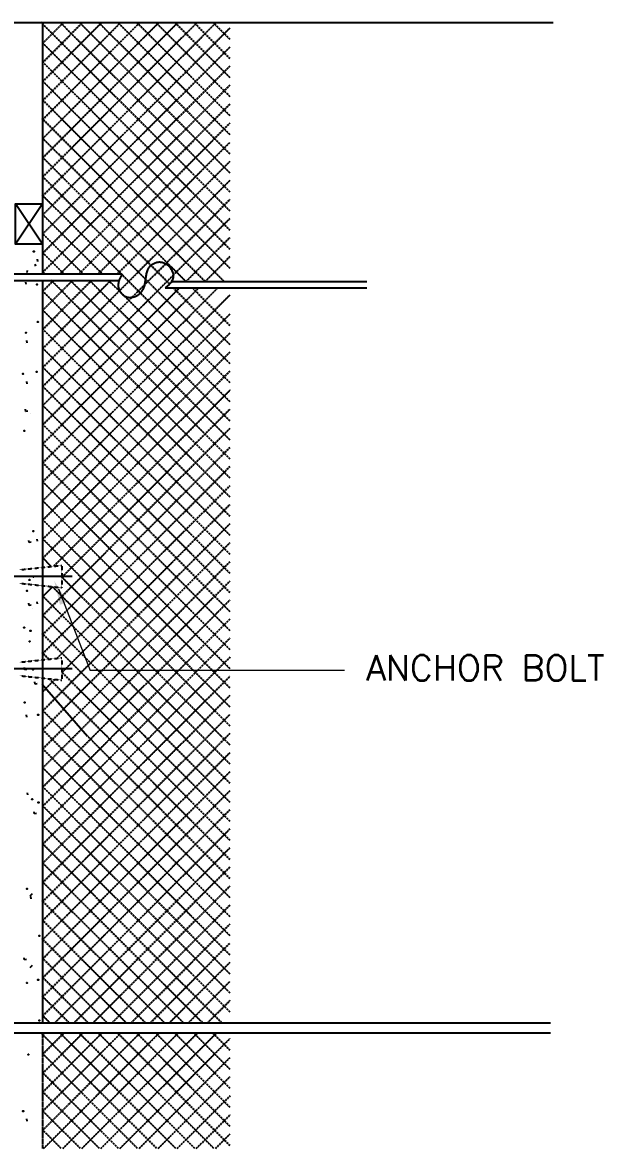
# Model space of a CAD drawing. Header units: inches. Extents: x -1249499 to 290957, y -589671 to 1013543.
# Drawn here: x -889821 to -889411, y 251000 to 251795 of the extents above; entities that cross this region are included whole.
import ezdxf

# ---------------------------------------------------------------- set-up
doc = ezdxf.new("R2010")
doc.units = ezdxf.units.IN
doc.header["$MEASUREMENT"] = 0
for name, pattern in [('CEN2', [4.3, 4, -0.15, 0, -0.15]), ('CENTER', [2, 1.25, -0.25, 0.25, -0.25]), ('HIDDEN2', [0.1875, 0.125, -0.0625])]:
    doc.linetypes.add(name, pattern=pattern)
for name, color, linetype in [('11', 13, 'CENTER'), ('2', 3, 'Continuous'), ('3', 2, 'Continuous'), ('31', 54, 'Continuous'), ('5', 5, 'Continuous'), ('9', 9, 'Continuous')]:
    doc.layers.add(name, color=color, linetype=linetype)
doc.layers.add('8', color=8, linetype='Continuous', lineweight=5)
doc.styles.add('HS', font='romans', dxfattribs={"bigfont": 'hs'})

msp = doc.modelspace()

# ---------------------------------------------------------------- linework, layer by layer
at = {"layer": '11'}
for p, q in [((-889674.72, 251661.98), (-889807.97, 251795.23)), ((-889807.23, 251766.85), (-889778.85, 251795.23)), ((-889807.23, 251753.39), (-889765.39, 251795.23)), ((-889807.23, 251672.57), (-889684.57, 251795.23)), ((-889807.23, 251739.92), (-889751.92, 251795.23)), ((-889807.23, 251726.45), (-889738.45, 251795.23)), ((-889807.23, 251712.98), (-889724.98, 251795.23)), ((-889807.23, 251699.51), (-889711.51, 251795.23)), ((-889807.23, 251686.04), (-889698.04, 251795.23)), ((-889807.23, 251780.32), (-889792.32, 251795.23)), ((-889807.23, 251659.1), (-889674.72, 251791.61)), ((-889674.72, 251675.45), (-889794.5, 251795.23)), ((-889674.72, 251688.91), (-889781.04, 251795.23)), ((-889674.72, 251702.38), (-889767.57, 251795.23)), ((-889674.72, 251715.85), (-889754.1, 251795.23)), ((-889674.72, 251729.32), (-889740.63, 251795.23)), ((-889674.72, 251742.79), (-889727.16, 251795.23)), ((-889674.72, 251756.26), (-889713.69, 251795.23)), ((-889674.72, 251769.73), (-889700.22, 251795.23)), ((-889674.72, 251783.19), (-889686.75, 251795.23)), ((-889674.72, 251648.51), (-889807.23, 251781.01)), ((-889807.23, 251645.64), (-889674.72, 251778.14)), ((-889674.72, 251635.04), (-889807.23, 251767.55)), ((-889807.23, 251632.17), (-889674.72, 251764.67)), ((-889674.72, 251621.57), (-889807.23, 251754.08)), ((-889807.23, 251618.7), (-889674.72, 251751.2)), ((-889674.72, 251742.79), (-889676.95, 251745.01)), ((-889679.04, 251612.42), (-889807.23, 251740.61)), ((-889794.72, 251617.74), (-889674.72, 251737.74)), ((-889692.51, 251612.42), (-889807.23, 251727.14)), ((-889781.25, 251617.74), (-889674.72, 251724.27)), ((-889705.98, 251612.42), (-889807.23, 251713.67)), ((-889767.78, 251617.74), (-889674.72, 251710.8)), ((-889717.42, 251610.4), (-889807.23, 251700.2)), ((-889754.31, 251617.74), (-889674.72, 251697.33)), ((-889734.32, 251613.82), (-889807.23, 251686.73)), ((-889739.54, 251619.04), (-889674.72, 251683.86)), ((-889751.7, 251617.74), (-889807.23, 251673.26)), ((-889720.24, 251624.87), (-889674.72, 251670.39)), ((-889765.17, 251617.74), (-889807.23, 251659.8)), ((-889714.92, 251616.73), (-889674.72, 251656.92)), ((-889778.64, 251617.74), (-889807.23, 251646.33)), ((-889705.76, 251612.42), (-889674.72, 251643.46)), ((-889792.11, 251617.74), (-889807.23, 251632.86)), ((-889692.29, 251612.42), (-889674.72, 251629.99)), ((-889739.54, 251605.58), (-889720.24, 251624.87)), ((-889805.58, 251617.74), (-889807.23, 251619.39)), ((-889807.23, 251551.36), (-889739.54, 251619.04)), ((-889807.23, 251524.42), (-889714.92, 251616.73)), ((-889674.72, 251540.76), (-889751.11, 251617.15)), ((-889807.23, 251564.82), (-889758.99, 251613.06)), ((-889807.23, 251605.23), (-889799.4, 251613.06)), ((-889807.23, 251591.76), (-889785.93, 251613.06)), ((-889807.23, 251578.29), (-889772.46, 251613.06)), ((-889807.23, 251510.95), (-889710.44, 251607.74)), ((-889807.23, 251497.48), (-889696.97, 251607.74)), ((-889807.23, 251484.01), (-889683.5, 251607.74)), ((-889674.72, 251486.88), (-889800.9, 251613.06)), ((-889674.72, 251500.35), (-889787.43, 251613.06)), ((-889674.72, 251513.82), (-889773.96, 251613.06)), ((-889674.72, 251527.29), (-889760.49, 251613.06)), ((-889674.72, 251554.23), (-889734.32, 251613.82)), ((-889674.72, 251567.7), (-889714.77, 251607.74)), ((-889674.72, 251581.16), (-889701.3, 251607.74)), ((-889674.72, 251473.41), (-889807.23, 251605.92)), ((-889807.23, 251537.89), (-889739.54, 251605.58)), ((-889807.23, 251470.54), (-889674.72, 251603.05)), ((-889674.72, 251459.95), (-889807.23, 251592.45)), ((-889807.23, 251457.07), (-889674.72, 251589.58)), ((-889674.72, 251446.48), (-889807.23, 251578.98)), ((-889807.23, 251443.61), (-889674.72, 251576.11)), ((-889674.72, 251433.01), (-889807.23, 251565.51)), ((-889807.23, 251430.14), (-889674.72, 251562.64)), ((-889674.72, 251419.54), (-889807.23, 251552.05)), ((-889807.23, 251416.67), (-889674.72, 251549.17)), ((-889674.72, 251406.07), (-889807.23, 251538.58)), ((-889799.2, 251411.23), (-889674.72, 251535.71)), ((-889674.72, 251392.6), (-889807.23, 251525.11)), ((-889793.43, 251403.53), (-889674.72, 251522.24)), ((-889674.72, 251379.13), (-889807.23, 251511.64)), ((-889807.23, 251376.26), (-889674.72, 251508.77)), ((-889674.72, 251365.66), (-889807.23, 251498.17)), ((-889807.23, 251362.79), (-889674.72, 251495.3)), ((-889674.72, 251352.2), (-889807.23, 251484.7)), ((-889807.23, 251349.32), (-889674.72, 251481.83)), ((-889674.72, 251338.73), (-889807.23, 251471.23)), ((-889796.89, 251346.19), (-889674.72, 251468.36)), ((-889674.72, 251325.26), (-889807.23, 251457.76)), ((-889793.43, 251336.19), (-889674.72, 251454.89)), ((-889674.72, 251311.79), (-889807.23, 251444.3)), ((-889798.51, 251317.64), (-889674.72, 251441.42)), ((-889674.72, 251298.32), (-889807.23, 251430.83)), ((-889792.24, 251310.44), (-889674.72, 251427.96)), ((-889785.97, 251303.24), (-889674.72, 251414.49)), ((-889681.03, 251291.17), (-889793.43, 251403.56)), ((-889779.7, 251296.04), (-889674.72, 251401.02)), ((-889694.5, 251291.17), (-889800.12, 251396.78)), ((-889707.97, 251291.17), (-889807.23, 251390.42)), ((-889771.11, 251291.17), (-889674.72, 251387.55)), ((-889721.44, 251291.17), (-889807.23, 251376.95)), ((-889757.64, 251291.17), (-889674.72, 251374.08)), ((-889734.91, 251291.17), (-889807.23, 251363.48)), ((-889744.17, 251291.17), (-889674.72, 251360.61)), ((-889802.79, 251345.58), (-889807.23, 251350.02)), ((-889730.7, 251291.17), (-889674.72, 251347.14)), ((-889748.38, 251291.17), (-889793.43, 251336.22)), ((-889804.78, 251324.84), (-889798.3, 251331.31)), ((-889761.85, 251291.17), (-889802.42, 251331.74)), ((-889717.23, 251291.17), (-889674.72, 251333.68)), ((-889807.23, 251322.39), (-889804.78, 251324.84)), ((-889703.76, 251291.17), (-889674.72, 251320.21)), ((-889807.23, 251308.92), (-889798.51, 251317.64)), ((-889807.23, 251295.45), (-889792.24, 251310.44)), ((-889674.72, 251177.1), (-889807.23, 251309.61)), ((-889690.29, 251291.17), (-889674.72, 251306.74)), ((-889807.23, 251281.98), (-889785.97, 251303.24)), ((-889674.72, 251163.63), (-889807.23, 251296.14)), ((-889807.23, 251268.51), (-889779.7, 251296.04)), ((-889807.23, 251187.7), (-889703.76, 251291.17)), ((-889807.23, 251201.17), (-889717.23, 251291.17)), ((-889807.23, 251214.64), (-889730.7, 251291.17)), ((-889807.23, 251174.23), (-889690.29, 251291.17)), ((-889807.23, 251160.76), (-889676.82, 251291.17)), ((-889807.23, 251228.11), (-889744.17, 251291.17)), ((-889807.23, 251241.58), (-889757.64, 251291.17)), ((-889807.23, 251255.04), (-889771.11, 251291.17)), ((-889674.72, 251190.57), (-889775.32, 251291.17)), ((-889674.72, 251204.04), (-889761.85, 251291.17)), ((-889674.72, 251217.51), (-889748.38, 251291.17)), ((-889674.72, 251230.98), (-889734.91, 251291.17)), ((-889674.72, 251244.45), (-889721.44, 251291.17)), ((-889674.72, 251257.92), (-889707.97, 251291.17)), ((-889674.72, 251271.38), (-889694.5, 251291.17)), ((-889674.72, 251284.85), (-889681.03, 251291.17)), ((-889676.82, 251291.17), (-889674.72, 251293.27)), ((-889674.72, 251150.17), (-889807.23, 251282.67)), ((-889807.23, 251147.29), (-889674.72, 251279.8)), ((-889674.72, 251136.7), (-889807.23, 251269.2)), ((-889807.23, 251133.83), (-889674.72, 251266.33)), ((-889674.72, 251123.23), (-889807.23, 251255.73)), ((-889807.23, 251120.36), (-889674.72, 251252.86)), ((-889674.72, 251109.76), (-889807.23, 251242.27)), ((-889807.23, 251106.89), (-889674.72, 251239.39)), ((-889674.72, 251096.29), (-889807.23, 251228.8)), ((-889807.23, 251093.42), (-889674.72, 251225.93)), ((-889680.72, 251088.82), (-889807.23, 251215.33)), ((-889798.36, 251088.82), (-889674.72, 251212.46)), ((-889694.18, 251088.82), (-889807.23, 251201.86)), ((-889784.89, 251088.82), (-889674.72, 251198.99)), ((-889707.65, 251088.82), (-889807.23, 251188.39)), ((-889771.43, 251088.82), (-889674.72, 251185.52)), ((-889721.12, 251088.82), (-889807.23, 251174.92)), ((-889757.96, 251088.82), (-889674.72, 251172.05)), ((-889734.59, 251088.82), (-889807.23, 251161.45)), ((-889744.49, 251088.82), (-889674.72, 251158.58)), ((-889748.06, 251088.82), (-889807.23, 251147.98)), ((-889731.02, 251088.82), (-889674.72, 251145.11)), ((-889761.53, 251088.82), (-889807.23, 251134.52)), ((-889717.55, 251088.82), (-889674.72, 251131.64)), ((-889775, 251088.82), (-889807.23, 251121.05)), ((-889704.08, 251088.82), (-889674.72, 251118.18)), ((-889788.46, 251088.82), (-889807.23, 251107.58)), ((-889690.61, 251088.82), (-889674.72, 251104.71)), ((-889801.93, 251088.82), (-889807.23, 251094.11)), ((-889807.23, 251066.48), (-889792.1, 251081.61)), ((-889807.23, 251012.61), (-889738.23, 251081.61)), ((-889807.23, 251026.08), (-889751.69, 251081.61)), ((-889807.23, 251039.54), (-889765.16, 251081.61)), ((-889807.23, 251053.01), (-889778.63, 251081.61)), ((-889807.23, 251079.95), (-889805.57, 251081.61)), ((-889806.35, 251000.01), (-889724.76, 251081.61)), ((-889713.13, 251000.01), (-889794.73, 251081.61)), ((-889792.89, 251000.01), (-889711.29, 251081.61)), ((-889699.66, 251000.01), (-889781.26, 251081.61)), ((-889779.42, 251000.01), (-889697.82, 251081.61)), ((-889686.19, 251000.01), (-889767.79, 251081.61)), ((-889765.95, 251000.01), (-889684.35, 251081.61)), ((-889674.72, 251002.01), (-889754.32, 251081.61)), ((-889674.72, 251015.48), (-889740.85, 251081.61)), ((-889674.72, 251028.95), (-889727.38, 251081.61)), ((-889674.72, 251042.42), (-889713.91, 251081.61)), ((-889674.72, 251055.88), (-889700.45, 251081.61)), ((-889674.72, 251069.35), (-889686.98, 251081.61)), ((-889726.6, 251000.01), (-889807.23, 251080.64)), ((-889752.48, 251000.01), (-889674.72, 251077.77)), ((-889740.07, 251000.01), (-889807.23, 251067.17)), ((-889739.01, 251000.01), (-889674.72, 251064.3)), ((-889753.54, 251000.01), (-889807.23, 251053.7)), ((-889725.54, 251000.01), (-889674.72, 251050.83)), ((-889767, 251000.01), (-889807.23, 251040.24)), ((-889712.07, 251000.01), (-889674.72, 251037.36)), ((-889780.47, 251000.01), (-889807.23, 251026.77)), ((-889698.6, 251000.01), (-889674.72, 251023.89)), ((-889793.94, 251000.01), (-889807.23, 251013.3)), ((-889685.14, 251000.01), (-889674.72, 251010.43))]:
    msp.add_line(p, q, dxfattribs=at)
at = {"layer": '11', "linetype": 'Continuous'}
msp.add_line((-889807.47, 251327.93), (-889775.46, 251291.17), dxfattribs=at)
at = {"layer": '2'}
for p, q in [((-889807.23, 251795.23), (-889807.23, 251617.74)), ((-889807.23, 251613.06), (-889807.23, 251088.82))]:
    msp.add_line(p, q, dxfattribs=at)
at = {"layer": '2', "linetype": 'CEN2'}
msp.add_line((-889807.23, 251081.61), (-889807.23, 251000.01), dxfattribs=at)
at = {"layer": '3'}
msp.add_line((-889815.83, 251519.06), (-889815.83, 251519.06), dxfattribs=at)
msp.add_lwpolyline([(-889807.23, 251638.62), (-889826.28, 251638.62), (-889826.28, 251667.19), (-889807.23, 251667.19)], close=True, dxfattribs=at)
at = {"layer": '31', "linetype": 'HIDDEN2'}
for p, q in [((-889823.17, 251408.72), (-889793.43, 251411.84)), ((-889793.43, 251411.84), (-889793.43, 251396.08)), ((-889823.17, 251399.2), (-889793.43, 251396.08)), ((-889823.17, 251343.44), (-889793.43, 251346.56)), ((-889793.43, 251346.56), (-889793.43, 251330.8)), ((-889823.17, 251333.92), (-889793.43, 251330.8))]:
    msp.add_line(p, q, dxfattribs=at)
at = {"layer": '5', "linetype": 'Continuous'}
for p, q in [((-890073.53, 251795.23), (-889446.84, 251795.23)), ((-890074.17, 251081.61), (-889448.72, 251081.61)), ((-890068.6, 251088.82), (-889448.72, 251088.82))]:
    msp.add_line(p, q, dxfattribs=at)
at = {"layer": '5'}
for p, q in [((-889807.23, 251638.62), (-889826.28, 251667.19)), ((-889807.23, 251667.19), (-889826.28, 251638.62)), ((-889811.94, 251623.13), (-889812.21, 251624.66)), ((-889810.37, 251626.48), (-889810.63, 251628.01)), ((-889909.81, 251617.74), (-889750.82, 251617.74)), ((-889817.95, 251620.2), (-889818.22, 251618.67)), ((-889909.81, 251613.06), (-889753.16, 251613.06)), ((-889818.66, 251610.38), (-889818.92, 251611.91)), ((-889720.61, 251607.74), (-889578.21, 251607.74)), ((-889715.94, 251612.42), (-889578.21, 251612.42)), ((-889819.47, 251568.42), (-889819.47, 251568.42)), ((-889817.88, 251569.08), (-889818.14, 251570.61)), ((-889817.95, 251540.06), (-889818.22, 251541.59)), ((-889818.92, 251520.54), (-889819.18, 251522.07)), ((-889817.51, 251520.78), (-889818.92, 251520.54)), ((-889816.47, 251427.91), (-889816.73, 251429.44)), ((-889815.06, 251428.15), (-889816.47, 251427.91)), ((-889810.64, 251428.91), (-889810.91, 251430.44)), ((-889800.92, 251411.05), (-889807.23, 251417.36)), ((-889807.23, 251389.73), (-889800.17, 251396.79)), ((-889816.47, 251383.56), (-889816.73, 251385.09)), ((-889815.06, 251383.8), (-889816.47, 251383.56)), ((-889810.64, 251384.56), (-889810.91, 251386.09)), ((-889814.18, 251381.19), (-889814.18, 251381.19)), ((-889819.66, 251338.13), (-889819.92, 251339.66)), ((-889818.25, 251338.37), (-889819.66, 251338.13)), ((-889812.24, 251328.02), (-889812.5, 251329.56)), ((-889810.83, 251328.27), (-889812.24, 251328.02)), ((-889818.18, 251304.72), (-889818.44, 251306.25)), ((-889817.56, 251249.67), (-889817.83, 251251.2)), ((-889812.85, 251236.35), (-889813.12, 251237.88)), ((-889811.45, 251236.59), (-889812.85, 251236.35)), ((-889815.75, 251178.45), (-889814.21, 251179.99)), ((-889815.15, 251176.37), (-889815.42, 251177.9)), ((-889819.82, 251133.21), (-889820.08, 251134.74)), ((-889818.41, 251133.45), (-889819.82, 251133.21)), ((-889815.75, 251127.94), (-889814.21, 251129.48)), ((-889817.9, 251019.3), (-889818.16, 251020.84))]:
    msp.add_line(p, q, dxfattribs=at)
at = {"layer": '5', "linetype": 'Continuous'}
msp.add_lwpolyline([(-889750.82, 251617.74), (-889753.01, 251613.42), (-889753.15, 251613.08), (-889753.27, 251612.73), (-889753.37, 251612.36), (-889753.45, 251611.97), (-889753.53, 251611.56), (-889753.59, 251611.13), (-889753.64, 251610.69), (-889753.67, 251610.25), (-889753.69, 251609.8), (-889753.69, 251609.35), (-889753.67, 251608.9), (-889753.63, 251608.46), (-889753.57, 251608.02), (-889753.48, 251607.59), (-889753.36, 251607.15), (-889753.21, 251606.71), (-889753.02, 251606.27), (-889752.79, 251605.81), (-889752.51, 251605.34), (-889752.19, 251604.87), (-889751.83, 251604.38), (-889751.42, 251603.9), (-889750.98, 251603.44), (-889750.51, 251603), (-889750.02, 251602.59), (-889749.51, 251602.22), (-889748.98, 251601.9), (-889748.44, 251601.64), (-889747.89, 251601.44), (-889747.34, 251601.28), (-889746.78, 251601.18), (-889746.22, 251601.11), (-889745.66, 251601.09), (-889745.1, 251601.1), (-889744.54, 251601.14), (-889743.99, 251601.21), (-889743.44, 251601.3), (-889742.9, 251601.42), (-889742.36, 251601.57), (-889741.83, 251601.74), (-889741.31, 251601.95), (-889740.8, 251602.19), (-889740.29, 251602.46), (-889739.8, 251602.76), (-889739.31, 251603.09), (-889738.84, 251603.45), (-889738.39, 251603.84), (-889737.95, 251604.25), (-889737.54, 251604.69), (-889737.15, 251605.15), (-889736.79, 251605.64), (-889736.46, 251606.14), (-889736.16, 251606.66), (-889735.88, 251607.21), (-889735.63, 251607.78), (-889735.41, 251608.37), (-889735.2, 251609), (-889735.02, 251609.64), (-889734.87, 251610.32), (-889734.73, 251611.03), (-889734.61, 251611.76), (-889734.5, 251612.51), (-889734.39, 251613.27), (-889734.29, 251614.04), (-889734.19, 251614.81), (-889734.07, 251615.58), (-889733.95, 251616.34), (-889733.81, 251617.08), (-889733.66, 251617.81), (-889733.49, 251618.51), (-889733.3, 251619.18), (-889733.09, 251619.83), (-889732.86, 251620.45), (-889732.62, 251621.03), (-889732.35, 251621.57), (-889732.06, 251622.07), (-889731.75, 251622.53), (-889731.42, 251622.95), (-889731.06, 251623.34), (-889730.69, 251623.71), (-889730.3, 251624.04), (-889729.88, 251624.34), (-889729.45, 251624.63), (-889729, 251624.89), (-889728.52, 251625.14), (-889728.04, 251625.36), (-889727.54, 251625.56), (-889727.02, 251625.72), (-889726.5, 251625.86), (-889725.97, 251625.98), (-889725.44, 251626.05), (-889724.9, 251626.1), (-889724.35, 251626.11), (-889723.81, 251626.08), (-889723.26, 251626.01), (-889722.72, 251625.91), (-889722.17, 251625.76), (-889721.63, 251625.57), (-889721.09, 251625.34), (-889720.56, 251625.06), (-889720.03, 251624.74), (-889719.51, 251624.38), (-889719, 251623.99), (-889718.51, 251623.57), (-889718.04, 251623.13), (-889717.59, 251622.65), (-889717.17, 251622.16), (-889716.77, 251621.66), (-889716.41, 251621.13), (-889716.08, 251620.6), (-889715.78, 251620.04), (-889715.52, 251619.47), (-889715.31, 251618.89), (-889715.13, 251618.28), (-889715.01, 251617.67), (-889714.93, 251617.03), (-889714.9, 251616.38), (-889714.93, 251615.72), (-889715.02, 251615.05), (-889715.17, 251614.36), (-889715.38, 251613.67), (-889715.66, 251612.97), (-889716.01, 251612.26), (-889716.45, 251611.55), (-889716.99, 251610.84), (-889717.69, 251610.12), (-889720.61, 251607.74)], dxfattribs=at)
at = {"layer": '5'}
for points in [[(-889786.15, 251403.96), (-889894.28, 251403.96)], [(-889786.15, 251338.68), (-889894.28, 251338.68)]]:
    msp.add_lwpolyline(points, dxfattribs=at)
for centre in [(-889813.29, 251633.54), (-889810.96, 251610.19), (-889810.42, 251583.78), (-889818.79, 251576.14), (-889820.88, 251547.12), (-889811.3, 251548.53), (-889819.89, 251506.84), (-889813.57, 251435.97), (-889816.26, 251401.52), (-889813.57, 251403.8), (-889818.07, 251393.87), (-889820.09, 251367.86), (-889815.58, 251365.6), (-889816.22, 251358.14), (-889813.84, 251338.34), (-889819.78, 251315.03), (-889810.2, 251306.31), (-889814.46, 251246.66), (-889809.95, 251244.41), (-889818.08, 251183.43), (-889809.39, 251150.17), (-889818.08, 251116.91), (-889810.2, 251119.16), (-889809.39, 251090.42), (-889817.12, 251066.31), (-889820.82, 251026.36)]:
    msp.add_circle(centre, 0.238, dxfattribs=at)
at = {"layer": '8', "linetype": 'Continuous'}
msp.add_line((-889795.78, 251395.23), (-889773.58, 251337.67), dxfattribs=at)
at = {"layer": '8'}
msp.add_line((-889594.13, 251337.67), (-889773.58, 251337.67), dxfattribs=at)
at = {"layer": '8', "linetype": 'Continuous'}
msp.add_solid([(-889789.53, 251386.18), (-889794.8, 251383.96), (-889798.83, 251400.86)], dxfattribs=at)

# ---------------------------------------------------------------- texts
at = {"layer": '9', "style": 'HS'}
msp.add_text('ANCHOR BOLT', height=18, dxfattribs=at).set_placement((-889578.74, 251330.45))

doc.saveas('drawing.dxf')
